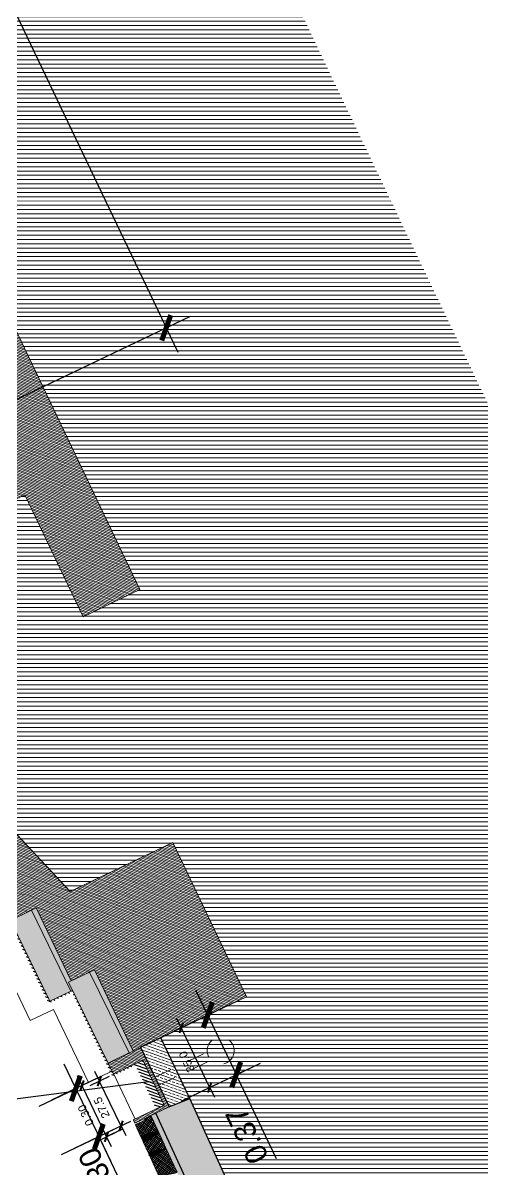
# Model space of a CAD drawing. Header units: metres. Extents: x 678805 to 1359287, y 2747329 to 5497370.
# Drawn here: x 679487.74 to 679490.3, y 2747433.82 to 2747440.19 of the extents above; entities that cross this region are included whole.
import ezdxf
from ezdxf import colors
from ezdxf.entities.mleader import LeaderData, LeaderLine
from ezdxf.math import Vec2, Vec3

# ---------------------------------------------------------------- set-up
doc = ezdxf.new("R2010")
doc.units = ezdxf.units.M
doc.linetypes.add('XREF_MON_WATERFEATURE$0$Dash_2_', pattern=[0.25, 0.125, -0.125])
doc.linetypes.add('XREF_MON_WATERFEATURE$0$TRAZOS2', pattern=[9.524999999999999, 6.35, -3.175])
for name, color, linetype, true_color in [('02-L-Waterfeatures 01', 7, 'Continuous', 0x4da6ff), ('XREF_MON_WATERFEATURE$0$01-TX-Dimensions_1-25', 7, 'Continuous', 0x3f5f7f), ('XREF_MON_WATERFEATURE$0$01-TX-Dimensions_1-50', 7, 'Continuous', 0x3f5f7f), ('XREF_MON_WATERFEATURE$0$EIT_3 TR sorra', 7, 'Continuous', 0xd8ceb0)]:
    doc.layers.add(name, color=color, linetype=linetype, true_color=true_color)
doc.layers.add('XREF_MON_WATERFEATURE$0$-aux', color=50, linetype='Continuous', plot=False)
doc.layers.add('XREF_MON_WATERFEATURE$0$00_Aux', color=6, linetype='Continuous', plot=False)
for name, color, linetype in [('XREF_MON_WATERFEATURE$0$01-TX', 7, 'Continuous'), ('XREF_MON_WATERFEATURE$0$02-L-Water Level', 140, 'Continuous'), ('XREF_MON_WATERFEATURE$0$COTAUX', 7, 'Continuous')]:
    doc.layers.add(name, color=color, linetype=linetype)
for name, color, linetype, lineweight, true_color in [('XREF_MON_WATERFEATURE$0$02-L-projecció', 7, 'Continuous', 5, 0x636363), ('XREF_MON_WATERFEATURE$0$02-L-projecció 2', 7, 'Continuous', 5, 0x636363), ('XREF_MON_WATERFEATURE$0$03-TR-Paviment_08_Natural Stone Bleachers', 7, 'Continuous', 5, 0xafad9d), ('XREF_MON_WATERFEATURE$0$3-TR D formigó', 7, 'Continuous', 5, 0x666666), ('XREF_MON_WATERFEATURE$0$3-TR tot_u', 7, 'Continuous', 5, 0x787878)]:
    doc.layers.add(name, color=color, linetype=linetype, lineweight=lineweight, true_color=true_color)
for name, color, linetype, lineweight in [('XREF_MON_WATERFEATURE$0$02-L-seccionat', 6, 'Continuous', 5), ('XREF_MON_WATERFEATURE$0$1-CM', 7, 'Continuous', 0), ('XREF_MON_WATERFEATURE$0$3-TR Formigó', 252, 'Continuous', 0), ('XREF_MON_WATERFEATURE$0$3-TR terra compactada', 45, 'Continuous', 0)]:
    doc.layers.add(name, color=color, linetype=linetype, lineweight=lineweight)
doc.styles.add('XREF_MON_WATERFEATURE$0$Standard', font='arial.ttf')
doc.dimstyles.new('XREF_MON_WATERFEATURE$0$E20', dxfattribs={"dimscale": 0.03, "dimtxt": 1.5, "dimasz": 0.2, "dimexe": 0.1, "dimexo": 2.5, "dimgap": 1, "dimtad": 1, "dimdec": 0, "dimlfac": 1000, "dimzin": 0, "dimdsep": 46, "dimtxsty": 'XREF_MON_WATERFEATURE$0$Standard', "dimblk1": 'XREF_MON_WATERFEATURE$0$LINCOT200', "dimblk2": 'XREF_MON_WATERFEATURE$0$LINCOT200', "dimsah": 1, "dimcen": 0.1, "dimdle": 0.1, "dimclrt": 256, "dimadec": 0, "dimazin": 0, "dimtfac": 0.01538461538461539, "dimtdec": 0, "dimtofl": 0, "dimtmove": 0, "dimatfit": 3, "dimldrblk": 'XREF_MON_WATERFEATURE$0$LINCOT200', "dimfxl": 1, "dimtolj": 1, "dimtzin": 0, "dimarcsym": 0})
doc.dimstyles.new('XREF_MON_WATERFEATURE$0$E50', dxfattribs={"dimscale": 0.03, "dimtxt": 4, "dimasz": 0.5, "dimexe": 0.1, "dimexo": 15, "dimgap": 1, "dimtad": 1, "dimzin": 0, "dimdsep": 46, "dimtxsty": 'XREF_MON_WATERFEATURE$0$Standard', "dimblk1": 'XREF_MON_WATERFEATURE$0$LINCOT200', "dimblk2": 'XREF_MON_WATERFEATURE$0$LINCOT200', "dimsah": 1, "dimcen": 0.1, "dimdle": 0.1, "dimclrt": 256, "dimadec": 0, "dimazin": 0, "dimtfac": 0.01538461538461539, "dimtofl": 0, "dimtmove": 0, "dimatfit": 3, "dimldrblk": 'XREF_MON_WATERFEATURE$0$LINCOT200', "dimfxl": 1, "dimtolj": 1, "dimtzin": 0, "dimarcsym": 0})
pattern_1 = [(28.3665176741222, (0.007590027991682291, -2.662577874492854), (-0.004525423527668645, 0.00838129864014062), []), (118.3665176741222, (0.007590027991682291, -2.662577874492854), (-0.00838129864014062, -0.004525423527668642), [])]
pattern_2 = [(43.53433976174455, (-27.93331618560478, -72.01295925071463), (0.001979249829790591, 0.006588501200225766), [0.00853281250000003, -0.001706562500000008, 0, -0.001706562500000008])]
pattern_3 = [(233.4975340775854, (0.0645159101113677, -2.806752687320113), (0.000729841264189368, -0.004884920084206748), [0.003492499999999996, -0.003492499999999996])]
pattern_4 = [(45.0036907260805, (0, 0), (-0.005657218625843426, 0.00565648984966915), [])]

# ---------------------------------------------------------------- blocks, each defined once
blk = doc.blocks.new('XREF_MON_WATERFEATURE$0$View P3')
at = {"layer": 'XREF_MON_WATERFEATURE$0$02-L-Water Level', "linetype": 'XREF_MON_WATERFEATURE$0$Dash_2_', "ltscale": 0.35}
h = blk.add_hatch(dxfattribs=at)
h.set_pattern_fill('ANSI31', color=256, scale=0.004999999999999989, angle=-1.440409604141197e-10)
h.set_pattern_definition([(44.99999999985593, (0, 0), (-0.01122532015130821, 0.01122532015136465), [])])
h.paths.add_polyline_path([(1.16507260594517, -2.149724781978875), (1.68468470685184, -2.145254114177078), (1.684651335701346, -2.006718603428453), (2.134684117510915, -2.002377902390435), (2.134651100263, -1.863891914021224), (2.584683876484632, -1.859551207628101), (2.584650858771056, -1.721065219026059), (3.034683637320995, -1.716724515426904), (3.03465062007308, -1.578238526824862), (3.484683400951326, -1.573897824622691), (3.484650383703411, -1.43541183648631), (3.934683164581656, -1.431071134284139), (3.934650147333741, -1.292585146147758), (4.784313429220995, -1.285866921225898), (4.784314478756626, -1.278891913592815), (3.92819441948086, -1.278891914058477), (3.928194418083876, -1.413891913834959), (3.478194418828934, -1.413891913369298), (3.478194420225918, -1.558891913387924), (3.028194418177009, -1.558891913853586), (3.028194417245686, -1.703891913406551), (2.578194417990744, -1.703891913872212), (2.578194420784712, -1.848891914123669), (2.128194416873157, -1.848891913890839), (2.128194415941834, -1.993891913443804), (1.678194418083876, -1.993891913676634), (1.678194419015199, -2.138891912996769), (1.159883634652942, -2.138891914859414), (1.159734944347292, -2.281254951842129), (0.8882625340484083, -2.2809714153409), (0.8882591570727527, -2.330971415387467), (1.164520463440567, -2.330988747533411)])
at = {"layer": 'XREF_MON_WATERFEATURE$0$03-TR-Paviment_08_Natural Stone Bleachers'}
h = blk.add_hatch(dxfattribs=at)
h.set_pattern_fill('DASH', color=256, scale=0.001099999999999998, angle=233.4975340775854, style=0, double=1)
h.set_pattern_definition(pattern_3)
h.paths.add_polyline_path([(1.684651335701346, -2.006718603428453), (1.68465155409649, -2.136288000270724), (2.18576142238453, -2.131946248468012), (2.184632566291839, -2.001951150596142)])
h = blk.add_hatch(dxfattribs=at)
h.set_pattern_fill('DASH', color=256, scale=0.001099999999999998, angle=233.4975340775854, style=0, double=1)
h.set_pattern_definition(pattern_3)
h.paths.add_polyline_path([(1.234651579521596, -2.149545298889279), (1.234651797451079, -2.27911469573155), (1.735761665739119, -2.274772944394499), (1.73463281057775, -2.144777845824137)])
at = {"layer": 'XREF_MON_WATERFEATURE$0$3-TR D formigó'}
h = blk.add_hatch(dxfattribs=at)
h.set_pattern_fill('_USER', color=256, scale=0.007999999999999985, angle=45.00369072608052, pattern_type=0)
h.set_pattern_definition(pattern_4)
h.paths.add_polyline_path([(4.684510949533433, -1.448068327736109), (3.984776679426432, -1.447349506430328), (3.985760186798871, -1.58350568683818), (3.985760098323226, -1.590639481786638), (1.735761295072734, -2.304772944655269), (1.235048487782478, -2.3043002942577), (1.234718102961779, -3.004299982450902), (2.185761065222323, -3.004299982450902), (2.185761064756662, -2.371778391767293), (3.985760098961312, -1.800471624902741), (4.285132287708241, -1.800471624359488), (4.285132287070155, -3.096072127576917), (3.534091622568667, -3.096072127111256), (3.53409162349999, -3.446072127204388), (9.80670249601826, -3.446072121383622), (9.80670249601826, -3.096072121057659), (4.684091622941196, -3.096072127576917), (4.6842723172158, -2.765866050962359), (4.684091622941196, -2.765884730033576)])
h = blk.add_hatch(dxfattribs=at)
h.set_pattern_fill('_USER', color=256, scale=0.007999999999999985, angle=45.00369072608052, pattern_type=0)
h.set_pattern_definition(pattern_4)
h.paths.add_polyline_path([(2.635760815348476, -2.019119559554383), (2.184777625836432, -2.018656275235116), (2.185761416796595, -2.1319462552201), (2.18576104613021, -2.16194625524804)])
h = blk.add_hatch(dxfattribs=at)
h.set_pattern_fill('_USER', color=256, scale=0.007999999999999983, angle=45.00369072608052, pattern_type=0)
h.set_pattern_definition([(45.0036907260805, (0.01438926160335541, -2.662684472743422), (-0.005657218625843426, 0.00565648984966915), [])])
edge = h.paths.add_edge_path()
edge.add_line((1.234654032625258, -2.14972512004897), (1.165072606295564, -2.149724782166973))
edge.add_line((1.16507260594517, -2.149724781978875), (1.164520463117203, -2.33098874702592))
edge.add_line((1.164520463440567, -2.330988747533411), (0.888259157538414, -2.330971415620297))
edge.add_line((0.8882591570727527, -2.330971415387467), (0.8882625331170857, -2.280971415573731))
edge.add_line((0.8882625340484083, -2.2809714153409), (0.8882720735029785, -2.139718776894771))
edge.add_line((0.8882720735855401, -2.139718777034432), (0.8682720730312425, -2.139718343138872))
edge.add_line((0.8682720721699297, -2.139718343503773), (0.8682662137309656, -2.226471366141229))
edge.add_arc((0.8199822385795414, -2.230065447278321), 0.04841755630395755, -0.8982138179728167, 4.257035526508275, ccw=False)
edge.add_line((0.8683938453905284, -2.230824447702616), (0.8682653672196459, -2.239019215758701))
edge.add_line((0.8682653666473925, -2.239019215805456), (0.8682578065970858, -2.350970064739053))
edge.add_line((0.8682578066363931, -2.350970064755529), (1.234649449253389, -2.350990014533884))
edge.add_line((1.234649448655546, -2.350990014150739), (1.234654032000385, -2.149725119985218))
h = blk.add_hatch(dxfattribs=at)
h.set_pattern_fill('_USER', color=256, scale=0.007999999999999985, angle=45.00369072608052, pattern_type=0)
h.set_pattern_definition(pattern_4)
h.paths.add_polyline_path([(2.185761065222323, -2.161946249194443), (1.734777875244617, -2.161482964642346), (1.735761665739119, -2.274772944394499), (1.735761295072734, -2.304772944655269)])
h = blk.add_hatch(dxfattribs=at)
h.set_pattern_fill('ANSI33', color=256, scale=0.004999999999999993)
h.set_pattern_definition([(45.00000000000001, (0.01438926160335541, -2.662684472743422), (-0.02245064030267288, 0.02245064030267289), []), (45.00000000000001, (0.03683991171419621, -2.662684472743422), (-0.02245064030267288, 0.02245064030267289), [0.015875, -0.0079375])])
h.paths.add_polyline_path([(1.235228699631989, -2.350990066770464), (0.8682578066363931, -2.350970064755529), (0.8597663398832083, -2.475620665121824), (1.234070198610425, -2.475620665121824)])
at = {"layer": 'XREF_MON_WATERFEATURE$0$3-TR Formigó'}
h = blk.add_hatch(dxfattribs=at)
h.set_pattern_fill('ANSI37', color=256, scale=0.002999999999999995, angle=-16.63348232587779, style=0)
h.set_pattern_definition(pattern_1)
edge = h.paths.add_edge_path()
edge.add_line((0.6683637639507651, -2.235885169357061), (0.6684922408312559, -2.22769039683044))
edge.add_arc((0.6200806386768818, -2.226931407116354), 0.04841755090682145, 359.1017990145337, 375.1008181409227)
edge.add_line((0.6668262779712677, -2.214317749021575), (0.6612054849974811, -2.193487341282889))
edge.add_arc((0.7163768159225583, -2.178600137121975), 0.05714459273507608, 179.1017913688502, 195.1008104951326, ccw=False)
edge.add_line((0.6592392451129854, -2.177704335423186), (0.6598839266225696, -2.136584115214646))
edge.add_line((0.6598839266225696, -2.136584115214646), (0.6590868174098432, -2.136571617564186))
edge.add_line((0.6590868174098432, -2.136571617331356), (0.6591000501066446, -2.135727643966675))
edge.add_line((0.6591000505723059, -2.135727644432336), (0.5332896392792463, -2.133755195420235))
edge.add_line((0.5332896383479238, -2.133755194954574), (0.5332764079794288, -2.13459916994907))
edge.add_line((0.5332764079794288, -2.13459916994907), (0.532479299698025, -2.134586668107659))
edge.add_line((0.532479299698025, -2.134586668107659), (0.5318346205167472, -2.175706891808659))
edge.add_arc((0.4746970538981259, -2.174811087548733), 0.05714458831227482, 343.10276942888225, 359.1017885551647, ccw=False)
edge.add_line((0.5293745757080615, -2.191420501796529), (0.523103550542146, -2.212064471794292))
edge.add_arc((0.5694308066740632, -2.22613731957972), 0.048417556315514, 163.1027728754242, 179.1017920018132)
edge.add_line((0.5210192003287375, -2.225378323346376), (0.5208907234482467, -2.233573095174506))
edge.add_line((0.5208907234482467, -2.233573095407337), (0.6683637639507651, -2.235885169357061))
h = blk.add_hatch(dxfattribs=at)
h.set_pattern_fill('ANSI37', color=256, scale=0.002999999999999995, angle=-16.63348232587779, style=0)
h.set_pattern_definition(pattern_1)
edge = h.paths.add_edge_path()
edge.add_line((0.6683637634851038, -2.235885170521215), (0.6684922412969172, -2.22769039683044))
edge.add_arc((0.7169038495048881, -2.228449389338493), 0.04841755827735495, 163.1027772467986, 179.1017963731876, ccw=False)
edge.add_line((0.6705765896476805, -2.214376544114202), (0.6768476138822734, -2.193732578540221))
edge.add_arc((0.6221700850874186, -2.177123166620731), 0.05714459523289218, 343.1027739110425, 359.101793037325)
edge.add_line((0.6793076586909592, -2.178018966224045), (0.6799523397348821, -2.136898745084181))
edge.add_line((0.6799523392692208, -2.136898745782673), (0.680749446619302, -2.13691124250181))
edge.add_line((0.6807494480162859, -2.13691124226898), (0.6807626797817647, -2.136067270766944))
edge.add_line((0.6807626788504422, -2.136067270766944), (0.7540514655411243, -2.137216286268085))
edge.add_line((0.7540514655411243, -2.137216286268085), (0.7540382351726294, -2.138060260098428))
edge.add_line((0.7540382351726294, -2.138060260098428), (0.7548353420570493, -2.138072754489258))
edge.add_line((0.7548353420570493, -2.138072754722089), (0.7541906624101102, -2.179192978190258))
edge.add_arc((0.8113282271660864, -2.18008878082037), 0.05714458671745733, 179.1017904300533, 195.1008095563358)
edge.add_line((0.7561569027602673, -2.194975982885808), (0.7617776961997151, -2.215806392719969))
edge.add_arc((0.7150320527143776, -2.228420047787949), 0.04841755381361112, -0.8982054042938898, 15.100813722094983, ccw=False)
edge.add_line((0.7634436567313969, -2.229179040994495), (0.7633151789195836, -2.237373812822625))
edge.add_line((0.7633151798509061, -2.237373812822625), (0.6683637634851038, -2.235885170521215))
h = blk.add_hatch(dxfattribs=at)
h.set_pattern_fill('ANSI37', color=256, scale=0.002999999999999995, angle=-16.63348232587779, style=0)
h.set_pattern_definition(pattern_1)
edge = h.paths.add_edge_path()
edge.add_line((0.8682653666473925, -2.239019215805456), (0.8683938449248672, -2.230824440950528))
edge.add_arc((0.8199822385795414, -2.230065447278321), 0.04841755630394903, 359.1017942285715, 375.1008133549605)
edge.add_line((0.8667278839275241, -2.217451791744679), (0.8611070900224149, -2.196621385635808))
edge.add_arc((0.9162784162908792, -2.18173417984508), 0.05714458962145587, 179.1017934482231, 195.1008125745055, ccw=False)
edge.add_line((0.8591408492065966, -2.180838379543275), (0.8597855297848582, -2.139718158636242))
edge.add_line((0.8597855288535357, -2.139718159101903), (0.8589884196408093, -2.139705661218613))
edge.add_line((0.8589884196408093, -2.139705661451444), (0.859001652803272, -2.138861688552424))
edge.add_line((0.8590016532689333, -2.138861688319594), (0.7857128637842834, -2.13771267188713))
edge.add_line((0.7857128637842834, -2.137712672352791), (0.7856996352784336, -2.138556646881625))
edge.add_line((0.7856996348127723, -2.138556646648794), (0.7849025265313685, -2.138544145738706))
edge.add_line((0.7849025265313685, -2.138544145505875), (0.7842578468844295, -2.179664369439706))
edge.add_arc((0.727120278403163, -2.178768566809595), 0.05714459053288926, 343.10277147536846, 359.1017906016509, ccw=False)
edge.add_line((0.7817978020757437, -2.195377979893237), (0.7755267764441669, -2.21602194942534))
edge.add_arc((0.8218540344387293, -2.23009479092434), 0.04841755528041931, 163.1027806995004, 179.1017998258894)
edge.add_line((0.7734424285590649, -2.229335801675916), (0.7733139516785741, -2.237530573038384))
edge.add_line((0.7733139521442354, -2.237530572805554), (0.8682653671130538, -2.239019215572625))
at = {"layer": 'XREF_MON_WATERFEATURE$0$3-TR terra compactada'}
h = blk.add_hatch(dxfattribs=at)
h.set_pattern_fill('LINE', color=256, scale=0.007499999999999993, angle=-115.5575462493651, style=0)
h.set_pattern_definition([(244.4424537506349, (0, 0), (0.02148250488437958, -0.01027312708685177), [])])
h.paths.add_polyline_path([(33.4248187597841, -5.638298667035997), (33.42481875838712, -0.1896367226727307), (28.93739090207964, -0.2614927883259952), (28.93739993590862, -1.000565177295357), (26.21110249822959, -1.000591947464272), (26.21110249822959, -1.651717793662101), (20.74110249662772, -1.651717793662101), (20.74110249662772, -2.302507082698867), (15.27390249632299, -2.302507082931697), (15.27390249632299, -2.874289605300874), (9.8067024955526, -2.874289605068043), (9.80670249601826, -3.413715920876712), (9.806702496483922, -3.446072121150792), (3.53409162349999, -3.446072127204388), (3.534091622568667, -3.096072127111256), (4.285132287070155, -3.096072127576917), (4.285132286138833, -1.800471624359488), (3.985760098788887, -1.800471624359488), (2.185761064756662, -2.371778391767293), (2.185761065222323, -3.004299982450902), (1.234718102961779, -3.004299982450902), (1.234718103893101, -2.475620665121824), (0.8597663398832083, -2.475620665121824), (-0.9858305351808667, -2.439915189519525), (-0.9858305337838829, -5.63829866820015)])
at = {"layer": 'XREF_MON_WATERFEATURE$0$3-TR tot_u'}
h = blk.add_hatch(dxfattribs=at)
h.set_pattern_fill('AR-CONC', color=256, scale=0.0002499999999999994, angle=89.80773971934977)
h.set_pattern_definition([(158.0837823295707, (-46.3725121752359, 29.3433259902522), (-0.01034992793553193, 0.04453325438132491), [0.004762499999999993, -0.0523875]), (103.0837823295706, (-46.3725121752359, 29.3433259902522), (-0.04266987824890729, -0.02320199440512261), [0.003809999999999988, -0.04191014604249982]), (208.5352270295707, (-46.37337466562167, 29.34703708207235), (-0.05301980429632716, 0.0213312604663262), [0.004047502199999994, -0.04452256114999994]), (154.2679823295707, (-46.38458484131843, 29.33938381681219), (-0.01104483577766887, 0.06768474227591344), [0.007143749999999981, -0.07858124999999982]), (204.7193399395707, (-46.38550524925813, 29.34502420481294), (-0.07722404145642277, 0.03721858468592872), [0.006071255784999992, -0.06678390203999987]), (99.26793349957067, (-46.38458484131843, 29.33938381681219), (-0.07722404145457165, 0.0372185846900767), [0.005714991767499985, -0.06286493297999977]), (129.0837823295707, (-46.38353775953874, 29.34640569146723), (0.01253786099205833, 0.04396726557057465), [0.004762499999999991, -0.05238749999999987]), (74.08378232957072, (-46.38353775953874, 29.34640569146723), (-0.04856838864986672, 0.0003939825065855419), [0.003809999999999985, -0.04190999999999982]), (179.5352273295707, (-46.38249293947592, 29.35006963135675), (-0.03603052785750244, 0.04436124792304512), [0.004047502199999989, -0.0445224843999999]), (145.5837823295707, (-46.3725121752359, 29.3433259902522), (-0.0203342630487983, -0.005827617486355462), [0, -0.04140199999999989, 0, -0.0425449999999999, 0, -0.04206874999999989]), (115.5837823295708, (-46.3725121752359, 29.3433259902522), (-0.02899333350613298, 0.008105556212077411), [0, -0.02425699999999993, 0, -0.04044949999999987, 0, -0.01603374999999994]), (75.58378232957074, (-46.36811665212736, 29.32986496761441), (-0.009160638869954678, 0.03266778911763505), [0, -0.01587499999999992, 0, -0.04952999999999979, 0, -0.06572249999999967]), (65.5837823295707, (-46.36614556470886, 29.32382863503881), (-0.01753772615486432, 0.03322989185717411), [0, -0.02063749999999996, 0, -0.03289299999999992, 0, -0.04667249999999992])])
h.paths.add_polyline_path([(-0.9856107383966446, -2.239373984979466), (-0.9856107383966446, -2.439919441472739), (0.8597663398832083, -2.475620665121824), (0.8682633554562926, -2.268794775009155)])
at = {"layer": 'XREF_MON_WATERFEATURE$0$EIT_3 TR sorra'}
h = blk.add_hatch(dxfattribs=at)
h.set_pattern_fill('ANSI36', color=256, scale=0.001075000000000008, angle=-1.465660238255363, style=0, double=1)
h.set_pattern_definition(pattern_2)
edge = h.paths.add_edge_path()
edge.add_line((0.6683637066744268, -2.235888665076345), (0.6684921840205789, -2.227693893946707))
edge.add_arc((0.7169037866406143, -2.228452888783067), 0.048417551925259, 163.1027740660204, 179.1017931921324, ccw=False)
edge.add_line((0.6705765346996486, -2.214380043093115), (0.6768475584685802, -2.19373607239686))
edge.add_arc((0.6221700352616608, -2.177126660943031), 0.05714458944787976, 343.1027730029701, 359.1017921291887)
edge.add_line((0.6793076028116047, -2.17802246240899), (0.6799523374065757, -2.136898745084181))
edge.add_line((0.6799523374065757, -2.136898744851351), (0.6598839238286018, -2.136584115214646))
edge.add_line((0.6598839238286018, -2.136584115214646), (0.6592391906306148, -2.177707831375301))
edge.add_arc((0.7163767595775425, -2.178603631444275), 0.05714459128158025, 179.1017932408311, 195.100812367142)
edge.add_line((0.6612054319120944, -2.193490837235004), (0.6668262258172035, -2.214321247534826))
edge.add_arc((0.6200805911794305, -2.226934899576008), 0.04841754447607122, -0.898206022703107, 15.100813103509779, ccw=False)
edge.add_line((0.6684921854175627, -2.227693893481046), (0.6683637062087655, -2.235888665542006))
h = blk.add_hatch(dxfattribs=at)
h.set_pattern_fill('ANSI36', color=256, scale=0.001075000000000008, angle=-1.465660238255363, style=0, double=1)
h.set_pattern_definition(pattern_2)
edge = h.paths.add_edge_path()
edge.add_line((0.7633151235058904, -2.237377311801538), (0.7733138925395906, -2.23753407318145))
edge.add_line((0.7733138925395906, -2.23753407318145), (0.7734423712827265, -2.229339300654829))
edge.add_arc((0.8218539776280522, -2.230098294559866), 0.04841755605757287, 163.1027748315817, 179.1017939576937, ccw=False)
edge.add_line((0.7755267210304737, -2.216025448404253), (0.781797744333744, -2.19538147887215))
edge.add_arc((0.7271202187985182, -2.178772069513798), 0.05714459084203147, 343.1027749197273, 359.1017940459459)
edge.add_line((0.7842577882111073, -2.179667868418619), (0.7849025237374008, -2.138544145505875))
edge.add_line((0.7849025228060782, -2.138544145738706), (0.7548353401944041, -2.138072755653411))
edge.add_line((0.7548353411257267, -2.13807275518775), (0.7541906060650945, -2.179196478333324))
edge.add_arc((0.8113281768746674, -2.180092278402299), 0.05714459294180557, 179.1017930334536, 195.1008121597644)
edge.add_line((0.7561568473465741, -2.194979484658688), (0.7617776398546994, -2.215809892863035))
edge.add_arc((0.7150320010259748, -2.228423547465354), 0.04841754883346487, -0.8982046699363764, 15.100814456276396, ccw=False)
edge.add_line((0.7634436008520424, -2.229182539973408), (0.7633151235058904, -2.237377311568707))
edge.add_line((0.7633151235058904, -2.237377311801538), (0.7733138925395906, -2.23753407318145))
h = blk.add_hatch(dxfattribs=at)
h.set_pattern_fill('ANSI36', color=256, scale=0.001075000000000008, angle=-0.0699202000995699, style=0, double=1)
h.set_pattern_definition([(44.93007979990038, (0.4970640460960567, -0.4573272634297609), (0.001818180869982257, 0.006634756685676805), [0.008532812500000063, -0.001706562500000014, 0, -0.001706562500000014])])
h.paths.add_polyline_path([(1.684649828821421, -2.145204890985042), (1.734632802195847, -2.144777842797339), (1.734777867328376, -2.161482964642346), (2.185817189048976, -2.161946306936443), (2.18576142238453, -2.131946248468012), (1.684651553165168, -2.136288000736386)])
h = blk.add_hatch(dxfattribs=at)
h.set_pattern_fill('ANSI36', color=256, scale=0.001075000000000008, angle=-1.483241872390413, style=0, double=1)
h.set_pattern_definition([(61.79280073783064, (23.47827219730243, 245.6728694583289), (-0.0001846038072497815, 0.006876896057703019), [0.008532812500000061, -0.001706562500000013, 0, -0.001706562500000013])])
h.paths.add_polyline_path([(0.8682633554562926, -2.268794775009155), (0.8682653671130538, -2.239021457266062), (-0.9856107383966446, -2.209615301340818), (-0.9856107383966446, -2.239373984979466)])
h = blk.add_hatch(dxfattribs=at)
h.set_pattern_fill('ANSI36', color=256, scale=0.001075000000000008, angle=-0.0699202000995699, style=0, double=1)
h.set_pattern_definition([(44.93007979990038, (0.04706429177895188, -0.6001539584249258), (0.001818180869982257, 0.006634756685676805), [0.008532812500000063, -0.001706562500000014, 0, -0.001706562500000014])])
h.paths.add_polyline_path([(1.234718103893101, -2.304299982497469), (1.73581743426621, -2.304773001931608), (1.735761665273458, -2.274772943928838), (1.234651797451079, -2.27911469573155)])
at = {"layer": 'XREF_MON_WATERFEATURE$0$-aux'}
for points in [[(0.6683637062087655, -2.235888665774837), (0.6683637066744268, -2.235888665076345), (0.6684921840205789, -2.227693893946707, -0.06992251114754273), (0.6705765346996486, -2.214380043093115), (0.676847558002919, -2.19373607262969, 0.06992251114800961), (0.6793076028116047, -2.17802246240899), (0.6799523374065757, -2.136898744851351), (0.6598839238286018, -2.136584115214646), (0.6592391896992922, -2.177707831375301, 0.0699225111484148), (0.6612054319120944, -2.193490837235004), (0.6668262253515422, -2.214321247767657, -0.06992251114798485), (0.6684921854175627, -2.227693893481046), (0.6683637062087655, -2.235888665774837), (0.6683637066744268, -2.235888665076345)], [(0.7633151235058904, -2.237377311801538), (0.7733138925395906, -2.23753407318145), (0.7734423712827265, -2.229339300654829, -0.06992251114754273), (0.7755267210304737, -2.216025448404253), (0.781797744333744, -2.19538147887215, 0.06992251114800961), (0.7842577882111073, -2.179667868418619), (0.7849025228060782, -2.138544145738706), (0.7548353411257267, -2.13807275518775), (0.7541906055994332, -2.179196478333324, 0.0699225111484148), (0.7561568473465741, -2.194979484658688), (0.7617776393890381, -2.215809892863035, -0.06992251114798485), (0.7634436008520424, -2.229182539973408), (0.7633151235058904, -2.237377311801538), (0.7733138925395906, -2.23753407318145)]]:
    blk.add_lwpolyline(points, format="xyb", dxfattribs=at)
at = {"layer": 'XREF_MON_WATERFEATURE$0$00_Aux'}
for points in [[(-0.9856107383966446, -2.239373984979466), (0.8682633554562926, -2.268794775009155)], [(-0.9856107383966446, -2.439919441472739), (0.8597663398832083, -2.475620665121824)]]:
    blk.add_lwpolyline(points, dxfattribs=at)
blk.add_lwpolyline([(1.235228699631989, -2.350990066770464), (0.8682578066363931, -2.350970064755529), (0.8597663398832083, -2.475620665121824), (1.234070198610425, -2.475620665121824)], close=True, dxfattribs=at)
at = {"layer": 'XREF_MON_WATERFEATURE$0$02-L-projecció'}
blk.add_lwpolyline([(3.43430250370875, -1.424999998882413), (2.984302502591163, -1.424999999348074), (2.984302503056824, -1.569999998901039), (2.534302501939237, -1.569999998901039), (2.53430250287056, -1.714999998919666), (2.084302503615618, -1.714999999385327), (2.084302501752973, -1.859999998705462), (1.634302502963692, -1.859999998938292), (1.634302503429353, -2.004999998025596), (1.184302503243089, -2.004999999888241), (1.184302501380444, -2.149675173219293)], dxfattribs=at)
at = {"layer": 'XREF_MON_WATERFEATURE$0$02-L-projecció 2', "linetype": 'XREF_MON_WATERFEATURE$0$TRAZOS2', "ltscale": 0.01}
for points in [[(1.001396603882313, -2.350978322327137), (1.001391923986375, -2.674192190170288)], [(1.051396605558693, -2.350979046430439), (1.051391924731433, -2.674192913807929)]]:
    blk.add_lwpolyline(points, dxfattribs=at)
blk.add_circle((1.026390900835395, -2.744903230108321), 0.07499999999999997, dxfattribs=at)
at = {"layer": 'XREF_MON_WATERFEATURE$0$02-L-seccionat'}
for points in [[(1.234718103893101, -2.304299982497469), (1.234718102961779, -3.004299982450902), (2.185761065222323, -3.004299982450902), (2.185761064756662, -2.371778391767293), (3.985760098961312, -1.800471624902741), (4.285132287503998, -1.800471624359488), (4.285132287070155, -3.096072127576917), (3.534091622568667, -3.096072127111256), (3.53409162349999, -3.446072127204388), (9.80670249601826, -3.44607212767005), (9.8067024955526, -3.096072127111256), (4.684091622941196, -3.096072127576917), (4.684510949533433, -1.448068327736109)], [(1.234653819352388, -2.14954527746886), (1.234649448655546, -2.350990014150739), (0.8682578066363931, -2.350970064755529), (0.8682720721699297, -2.139718343503773)], [(0.8682720721699297, -2.139718343503773), (0.8882720735855401, -2.139718777034432)], [(1.16507260594517, -2.149724781978875), (1.164520463440567, -2.330988747533411), (0.8882591570727527, -2.330971415387467), (0.8882720735855401, -2.139718777034432)], [(1.234653819352388, -2.14954527746886), (1.16507260594517, -2.149724781978875)]]:
    blk.add_lwpolyline(points, dxfattribs=at)
for points in [[(1.684651335701346, -2.006718603428453), (1.68465155409649, -2.136288000270724), (2.18576142238453, -2.131946248468012), (2.184632566291839, -2.001951150596142)], [(1.234651579521596, -2.149545298889279), (1.234651797451079, -2.27911469573155), (1.735761665739119, -2.274772944394499), (1.73463281057775, -2.144777845824137)]]:
    blk.add_lwpolyline(points, close=True, dxfattribs=at)
at = {"layer": 'XREF_MON_WATERFEATURE$0$1-CM'}
for points in [[(0.6683637639507651, -2.235885169357061), (0.6684922408312559, -2.22769039683044, 0.06992251114875708), (0.6668262779712677, -2.214317749021575), (0.661205486394465, -2.193487341748551, -0.0699225111482901), (0.6592392451129854, -2.177704335423186), (0.6598839266225696, -2.136584115214646), (0.6590868174098432, -2.136571617331356), (0.6591000505723059, -2.135727644432336), (0.5332896383479238, -2.133755194954574), (0.5332764079794288, -2.13459916994907), (0.532479299698025, -2.134586668107659), (0.5318346205167472, -2.175706891808659, -0.0699225111482901), (0.5293745757080615, -2.191420501796529), (0.523103550542146, -2.212064471561462, 0.06992251114875708), (0.5210192003287375, -2.225378323346376), (0.5208907234482467, -2.233573095407337)], [(0.6683637634851038, -2.235885170521215), (0.6684922408312559, -2.22769039683044, -0.06992251114875708), (0.6705765896476805, -2.214376544114202), (0.6768476138822734, -2.193732578773052, 0.0699225111482901), (0.6793076586909592, -2.178018966224045), (0.6799523392692208, -2.136898745782673), (0.6807494480162859, -2.13691124226898), (0.6807626788504422, -2.136067270766944), (0.7540514655411243, -2.137216286268085), (0.7540382351726294, -2.138060260098428), (0.7548353420570493, -2.138072754722089), (0.7541906624101102, -2.179192978190258, 0.0699225111482901), (0.7561569027602673, -2.194975982885808), (0.7617776966653764, -2.215806392021477, -0.06992251114875708), (0.7634436567313969, -2.229179040994495), (0.7633151798509061, -2.237373812822625)], [(0.8682653666473925, -2.239019215805456), (0.8683938449248672, -2.230824440717697, 0.06992251114875708), (0.8667278839275241, -2.217451791744679), (0.8611070904880762, -2.196621385868639, -0.0699225111482901), (0.8591408492065966, -2.180838379543275), (0.8597855288535357, -2.139718159101903), (0.8589884196408093, -2.139705661451444), (0.8590016532689333, -2.138861688319594), (0.7857128637842834, -2.137712672352791), (0.7856996348127723, -2.138556646648794), (0.7849025265313685, -2.138544145505875), (0.784257847815752, -2.179664369206876, -0.0699225111482901), (0.7817978020757437, -2.195377979893237), (0.7755267769098282, -2.21602194965817, 0.06992251114875708), (0.7734424285590649, -2.229335801675916), (0.7733139521442354, -2.237530572805554)]]:
    blk.add_lwpolyline(points, format="xyb", close=True, dxfattribs=at)
for points in [[(1.68465155409649, -2.136288000270724), (1.684650583192706, -2.141306967940181), (1.684684353414923, -2.145204591564834)], [(2.185761421918869, -2.131946249166504), (2.185761051252484, -2.161946249194443), (1.734777867328376, -2.161482964642346), (1.734632802195847, -2.144777842797339)], [(2.18576142238453, -2.131946248468012), (2.185838674195111, -2.140862455125898)], [(1.735761665739119, -2.274772944394499), (1.735761295072734, -2.304772944655269), (1.234718103893101, -2.304299982497469)], [(1.735761665739119, -2.274772944394499), (1.735838918015361, -2.283689150586724)]]:
    blk.add_lwpolyline(points, dxfattribs=at)
blk = doc.blocks.new('XREF_MON_WATERFEATURE$0$LINCOT200')
for p, q in [((0, -9.999961704014428), (0, 10.00003829598555)), ((3.694822225952521e-13, 3.829598557558711e-05), (10.00000000000051, 3.829598557558711e-05))]:
    blk.add_line(p, q)
at = {"const_width": 1.875}
blk.add_lwpolyline([(3.535533801624467, -3.535495714255788), (-3.535533950636761, 3.535572157214077)], dxfattribs=at)
at = {"layer": 'XREF_MON_WATERFEATURE$0$COTAUX'}
blk.add_line((0, 0), (-1.249999999999915, 0), dxfattribs=at)
blk = doc.blocks.new('*D614')
at = {"layer": 'DEFPOINTS', "color": 0, "transparency": 16777216}
for p in [(679488.7723328933, 2747434.673370201), (679488.398948593, 2747434.494814177), (679488.5572484111, 2747434.163741972)]:
    blk.add_point(p, dxfattribs=at)
at = {"layer": 'XREF_MON_WATERFEATURE$0$01-TX-Dimensions_1-50', "color": 0, "lineweight": -2, "transparency": 16777216}
for p, q in [((679488.8049170651, 2747434.688952271), (679488.7750393498, 2747434.674664455)), ((679488.7788041632, 2747434.659837918), (679488.9241794676, 2747434.3558389)), ((679488.9306507375, 2747434.342306617), (679489.1531193975, 2747433.877095179)), ((679488.9632168832, 2747434.357880067), (679488.933357194, 2747434.343600871))]:
    blk.add_line(p, q, dxfattribs=at)
at = {"layer": 'XREF_MON_WATERFEATURE$0$01-TX-Dimensions_1-50', "color": 0, "lineweight": -2, "transparency": 16777216, "xscale": 0.015, "yscale": 0.015, "zscale": 0.015}
for p, rotation in [((679488.7723328933, 2747434.673370201), 115.5575828872426), ((679488.9306507375, 2747434.342306617), 295.5575828872426)]:
    blk.add_blockref('XREF_MON_WATERFEATURE$0$LINCOT200', p, dxfattribs=dict(at, rotation=rotation))
at = {"layer": 'XREF_MON_WATERFEATURE$0$01-TX-Dimensions_1-50', "transparency": 16777216, "insert": (679488.9905639864, 2747434.005369917), "char_height": 0.12, "attachment_point": 5, "rotation": 115.55758288724267, "style": 'XREF_MON_WATERFEATURE$0$Standard'}
blk.add_mtext('\\A1;0.37', dxfattribs=at)
blk = doc.blocks.new('*D615')
at = {"layer": 'DEFPOINTS', "color": 0, "transparency": 16777216}
for p in [(679488.2395954655, 2747434.362160278), (679488.3649497782, 2747434.093148875), (679488.1663216043, 2747433.998162939)]:
    blk.add_point(p, dxfattribs=at)
at = {"layer": 'XREF_MON_WATERFEATURE$0$01-TX-Dimensions_1-50', "color": 0, "lineweight": -2, "transparency": 16777216}
for p, q in [((679487.8336269933, 2747434.168022183), (679488.0355835237, 2747434.264599771)), ((679488.04476125, 2747434.252361743), (679488.1598503345, 2747434.011695222)), ((679487.9589813063, 2747433.899010781), (679488.1636151478, 2747433.996868685)), ((679488.1663216043, 2747433.998162939), (679488.332976666, 2747433.649665129))]:
    blk.add_line(p, q, dxfattribs=at)
at = {"layer": 'XREF_MON_WATERFEATURE$0$01-TX-Dimensions_1-50', "color": 0, "lineweight": -2, "transparency": 16777216, "xscale": 0.015, "yscale": 0.015, "zscale": 0.015}
for p, rotation in [((679488.0382899801, 2747434.265894026), 115.5575828872426), ((679488.1663216043, 2747433.998162939), 295.5575828872426)]:
    blk.add_blockref('XREF_MON_WATERFEATURE$0$LINCOT200', p, dxfattribs=dict(at, rotation=rotation))
at = {"layer": 'XREF_MON_WATERFEATURE$0$01-TX-Dimensions_1-50', "transparency": 16777216, "insert": (679488.1705095399, 2747433.777755252), "char_height": 0.12, "attachment_point": 5, "rotation": 115.55758288724267, "style": 'XREF_MON_WATERFEATURE$0$Standard'}
blk.add_mtext('\\A1;0.30', dxfattribs=at)
blk = doc.blocks.new('*D623')
at = {"layer": 'DEFPOINTS', "color": 0, "transparency": 16777216}
for p in [(679481.6031131693, 2747445.736551202), (679488.5411872624, 2747438.49685536), (679485.9065297246, 2747437.236936355)]:
    blk.add_point(p, dxfattribs=at)
at = {"layer": 'XREF_MON_WATERFEATURE$0$01-TX-Dimensions_1-50', "color": 0, "lineweight": -2, "transparency": 16777216}
for p, q in [((679482.0090816414, 2747445.930689297), (679484.434845676, 2747447.090713385)), ((679484.4386104892, 2747447.075886848), (679488.5347159925, 2747438.510387642)), ((679486.3124981967, 2747437.431074449), (679488.5438937189, 2747438.498149614))]:
    blk.add_line(p, q, dxfattribs=at)
at = {"layer": 'XREF_MON_WATERFEATURE$0$01-TX-Dimensions_1-50', "color": 0, "lineweight": -2, "transparency": 16777216, "xscale": 0.015, "yscale": 0.015, "zscale": 0.015}
for p, rotation in [((679484.4321392195, 2747447.089419131), 115.5575828872426), ((679488.5411872624, 2747438.49685536), 295.5575828872426)]:
    blk.add_blockref('XREF_MON_WATERFEATURE$0$LINCOT200', p, dxfattribs=dict(at, rotation=rotation))
at = {"layer": 'XREF_MON_WATERFEATURE$0$01-TX-Dimensions_1-50', "transparency": 16777216, "insert": (679486.4347732501, 2747442.690090797), "char_height": 0.12, "attachment_point": 5, "rotation": 115.55758288724267, "style": 'XREF_MON_WATERFEATURE$0$Standard'}
blk.add_mtext('\\A1;9.52', dxfattribs=at)
blk = doc.blocks.new('*D706')
at = {"layer": 'DEFPOINTS', "color": 0, "transparency": 16777216}
for p in [(679488.624756526, 2747434.602782615), (679488.3989486116, 2747434.494814184), (679488.5572484108, 2747434.16374197)]:
    blk.add_point(p, dxfattribs=at)
at = {"layer": 'XREF_MON_WATERFEATURE$0$01-TX-Dimensions_1-25', "color": 0, "lineweight": -2, "transparency": 16777216}
for p, q in [((679488.4666117869, 2747434.527166845), (679488.6274630529, 2747434.604076722)), ((679488.7804681121, 2747434.277123457), (679488.6273447387, 2747434.597369561)), ((679488.6249115859, 2747434.196094632), (679488.7857628519, 2747434.273004509))]:
    blk.add_line(p, q, dxfattribs=at)
at = {"layer": 'XREF_MON_WATERFEATURE$0$01-TX-Dimensions_1-25', "color": 0, "lineweight": -2, "transparency": 16777216, "xscale": 0.006, "yscale": 0.006, "zscale": 0.006}
for p, rotation in [((679488.6247565259, 2747434.602782615), 115.5544599389938), ((679488.7830563249, 2747434.271710402), 295.5544599389938)]:
    blk.add_blockref('XREF_MON_WATERFEATURE$0$LINCOT200', p, dxfattribs=dict(at, rotation=rotation))
at = {"layer": 'XREF_MON_WATERFEATURE$0$01-TX-Dimensions_1-25', "transparency": 16777216, "insert": (679488.656099115, 2747434.414387787), "char_height": 0.045, "attachment_point": 5, "rotation": 115.55445993899384, "style": 'XREF_MON_WATERFEATURE$0$Standard'}
blk.add_mtext('\\A1;35.0', dxfattribs=at)
blk = doc.blocks.new('*D707')
at = {"layer": 'DEFPOINTS', "color": 0, "transparency": 16777216}
for p in [(679488.2295742834, 2747434.357368046), (679488.0726523018, 2747434.282256177), (679488.3660193254, 2747434.072310218)]:
    blk.add_point(p, dxfattribs=at)
at = {"layer": 'XREF_MON_WATERFEATURE$0$01-TX-Dimensions_1-25', "color": 0, "lineweight": -2, "transparency": 16777216}
for p, q in [((679488.1619246602, 2747434.324987055), (679488.0699463151, 2747434.280960938)), ((679488.2065068629, 2747434.002610319), (679488.0752427796, 2747434.276844208)), ((679488.2983697024, 2747434.039929227), (679488.2063913574, 2747433.99590311))]:
    blk.add_line(p, q, dxfattribs=at)
at = {"layer": 'XREF_MON_WATERFEATURE$0$01-TX-Dimensions_1-25', "color": 0, "lineweight": -2, "transparency": 16777216, "xscale": 0.006, "yscale": 0.006, "zscale": 0.006}
for p, rotation in [((679488.0726523001, 2747434.282256178), 115.5784530362864), ((679488.2090973423, 2747433.99719835), 295.5784530362864)]:
    blk.add_blockref('XREF_MON_WATERFEATURE$0$LINCOT200', p, dxfattribs=dict(at, rotation=rotation))
at = {"layer": 'XREF_MON_WATERFEATURE$0$01-TX-Dimensions_1-25', "transparency": 16777216, "insert": (679488.0930770884, 2747434.116848524), "char_height": 0.045, "attachment_point": 5, "rotation": 115.57845303628639, "style": 'XREF_MON_WATERFEATURE$0$Standard'}
blk.add_mtext('\\A1;0.30', dxfattribs=at)
blk = doc.blocks.new('*D708')
at = {"layer": 'DEFPOINTS', "color": 0, "transparency": 16777216}
for p in [(679488.1695070124, 2747434.307113094), (679488.237856171, 2747434.340049524), (679488.3580330901, 2747434.090660281)]:
    blk.add_point(p, dxfattribs=at)
at = {"layer": 'XREF_MON_WATERFEATURE$0$01-TX-Dimensions_1-25', "color": 0, "lineweight": -2, "transparency": 16777216}
for p, q in [((679488.1702917031, 2747434.307491226), (679488.1668044325, 2747434.305810763)), ((679488.2870792665, 2747434.06312901), (679488.172111675, 2747434.301707938)), ((679488.2904686221, 2747434.058101983), (679488.2869813518, 2747434.05642152))]:
    blk.add_line(p, q, dxfattribs=at)
at = {"layer": 'XREF_MON_WATERFEATURE$0$01-TX-Dimensions_1-25', "color": 0, "lineweight": -2, "transparency": 16777216, "xscale": 0.006, "yscale": 0.006, "zscale": 0.006}
for p, rotation in [((679488.1695070112, 2747434.307113095), 115.7287166804719), ((679488.2896839305, 2747434.057723852), 295.7287166804719)]:
    blk.add_blockref('XREF_MON_WATERFEATURE$0$LINCOT200', p, dxfattribs=dict(at, rotation=rotation))
at = {"layer": 'XREF_MON_WATERFEATURE$0$01-TX-Dimensions_1-25', "transparency": 16777216, "insert": (679488.18187173, 2747434.159421121), "char_height": 0.045, "attachment_point": 5, "rotation": 115.7287166804719, "style": 'XREF_MON_WATERFEATURE$0$Standard'}
blk.add_mtext('\\A1;27.5', dxfattribs=at)
blk = doc.blocks.new('XREF_MON_WATERFEATURE')
at = {"layer": 'XREF_MON_WATERFEATURE$0$02-L-projecció 2'}
blk.add_lwpolyline([(679488.2494783904, 2747434.345563949), (679488.3688759353, 2747434.095844535)], dxfattribs=at)
at = {"rotation": 115.5575828872439}
blk.add_blockref('XREF_MON_WATERFEATURE$0$View P3', (679486.810897724, 2747432.366190542), dxfattribs=at)
at = {"layer": 'XREF_MON_WATERFEATURE$0$01-TX-Dimensions_1-25'}
for p1, p2, distance, text, picture, middle in [((679488.5572484109, 2747434.163741972), (679488.3989486116, 2747434.494814185), -0.2502926209202546, '35.0', '*D706', (679488.6560991153, 2747434.414387786)), ((679488.366019326, 2747434.072310219), (679488.2295742835, 2747434.357368048), 0.17397212839781867, '0.30', '*D707', (679488.0930770886, 2747434.116848524)), ((679488.3580330904, 2747434.090660282), (679488.2378561711, 2747434.340049525), 0.07587104841564489, '27.5', '*D708', (679488.1818717303, 2747434.159421121))]:
    dim = blk.add_aligned_dim(p1=p1, p2=p2, distance=distance, text=text, dimstyle='XREF_MON_WATERFEATURE$0$E20', dxfattribs=at)
    dim.commit()
    dim.dimension.update_dxf_attribs({"geometry": picture, "text_midpoint": middle})
at = {"layer": 'XREF_MON_WATERFEATURE$0$01-TX-Dimensions_1-50'}
for base, p1, p2, picture, middle in [((679488.5411872624, 2747438.49685536), (679481.6031131692, 2747445.736551202), (679485.9065297246, 2747437.236936355), '*D623', (679486.5171115577, 2747442.729465782)), ((679488.7723328933, 2747434.673370201), (679488.5572484111, 2747434.163741972), (679488.398948593, 2747434.494814176), '*D614', (679489.0729392169, 2747434.044762558))]:
    dim = blk.add_linear_dim(base=base, p1=p1, p2=p2, angle=115.5575828872426, dimstyle='XREF_MON_WATERFEATURE$0$E50', dxfattribs=at)
    dim.commit()
    dim.dimension.update_dxf_attribs({"geometry": picture, "text_midpoint": middle, "dimtype": 128})
dim = blk.add_linear_dim(base=(679488.1663216043, 2747433.998162939), p1=(679488.2395954656, 2747434.362160277), p2=(679488.3649497783, 2747434.093148875), angle=115.5575828872426, dimstyle='XREF_MON_WATERFEATURE$0$E50', dxfattribs=at)
dim.commit()
dim.dimension.update_dxf_attribs({"geometry": '*D615', "text_midpoint": (679488.1705095395, 2747433.777755252)})
at = {"layer": 'XREF_MON_WATERFEATURE$0$01-TX'}
ml = blk.add_multileader_mtext('Standard', dxfattribs=at)
ml.set_content('DRAIN FLOOR', color=256, style='XREF_MON_WATERFEATURE$0$Standard')
ml.set_leader_properties()
ml.build(insert=Vec2(0, 0))
ml.multileader.update_dxf_attribs({"dogleg_length": 0.07692307692307693, "arrow_head_size": 0.01923076923076923})
ctx = ml.context
ctx.base_point, ctx.char_height, ctx.arrow_head_size, ctx.landing_gap_size, ctx.plane_origin, ctx.plane_x_axis, ctx.plane_y_axis = Vec3(679487.3061528851, 2747434.190746787), 0.05, 0.01923076923076923, 0.01923076923076923, Vec3(679488.9975471948, 2747433.159086702), Vec3(-0.4281212612115987, 0.9037212986859335), Vec3(-0.9037212986859335, -0.4281212612115987)
notes = []
notes.append((ctx, [(0, (1, 1, 0), (679487.3226190874, 2747434.155988275), (-0.4281212612115987, 0.9037212986859335), 0.03846153846153853, [(0, [(679488.4623314517, 2747434.305442498)], 0, [])])]))
ctx.mtext.insert, ctx.mtext.text_direction, ctx.mtext.rotation, ctx.mtext.flow_direction = Vec3(679487.2749414678, 2747434.19724049), Vec3(-0.4281212612115987, 0.9037212986859335), 1.564072090888421, 5
for ctx, leaders in notes:
    for number, flags, end, landing, length, lines in leaders:
        leader = LeaderData()
        leader.index, (leader.has_last_leader_line, leader.has_dogleg_vector, leader.attachment_direction) = number, flags
        leader.last_leader_point, leader.dogleg_vector, leader.dogleg_length = Vec3(end), Vec3(landing), length
        for number, points, colour, breaks in lines:
            line = LeaderLine()
            line.index, line.vertices, line.color, line.breaks = number, Vec3.list(points), colors.encode_raw_color(colour), breaks
            leader.lines.append(line)
        ctx.leaders.append(leader)

msp = doc.modelspace()

# ---------------------------------------------------------------- block references
at = {"layer": '02-L-Waterfeatures 01', "color": 18, "true_color": 0x000000}
msp.add_blockref('XREF_MON_WATERFEATURE', (0, 0), dxfattribs=at)

doc.saveas('drawing.dxf')
